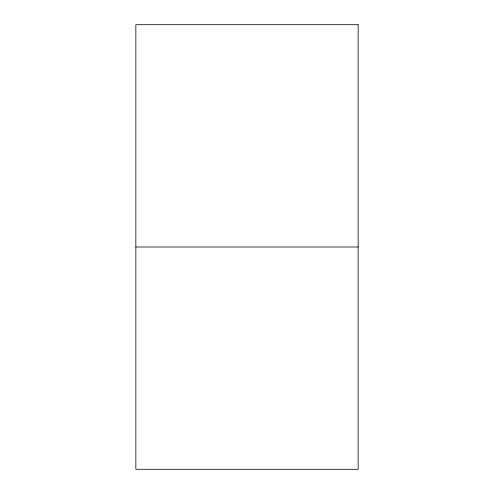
<?xml version="1.0" encoding="UTF-8"?>
<svg xmlns="http://www.w3.org/2000/svg" width="494" height="494" viewBox="0 0 494 494"><rect width="100%" height="100%" fill="white"/><g stroke="black" fill="none" stroke-linecap="round" stroke-linejoin="round"><path stroke-width="0.74" d="M135.85 247L358.15 247M358.15 24.7L135.85 24.7L135.85 469.3L358.15 469.3L358.15 24.7"/></g></svg>
